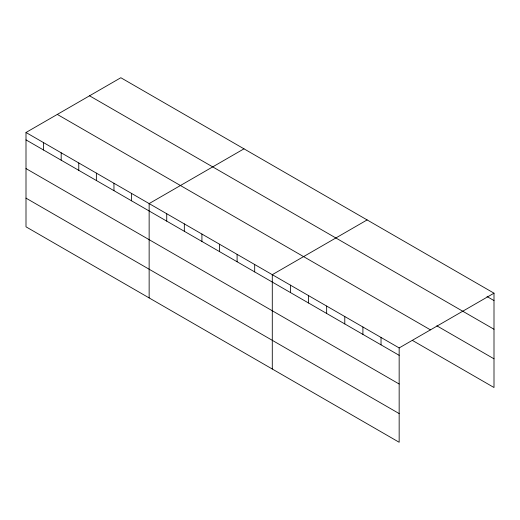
<?xml version="1.0" encoding="UTF-8"?>
<svg xmlns="http://www.w3.org/2000/svg" width="520" height="520" viewBox="0 0 520 520"><rect width="100%" height="100%" fill="white"/><g stroke="black" fill="none" stroke-linecap="round" stroke-linejoin="round"><path stroke-width="0.78" d="M399.159 384.013L399.159 347.932L26 132.49L26 226.824L399.159 442.267L399.159 384.013L26 168.578M412.438 340.425L494 387.51L494 293.176L120.841 77.734L26 132.49M243.984 148.831L149.142 203.587L149.142 297.921M367.126 219.921L272.285 274.677L272.285 369.018M399.159 347.932L494 293.176M487.032 296.543L494 300.567M89.544 95.803L494 329.257M436.839 325.819L494 358.82M57.298 114.419L430.456 329.862M26 139.88L399.159 355.322M26 198.133L399.159 413.575M381.03 337.467L381.03 344.857M362.908 327.002L362.908 334.393M344.786 316.537L344.786 323.934M326.658 306.072L326.658 313.469M308.536 295.607L308.536 303.004M290.407 285.142L290.407 292.539M254.69 264.524L254.69 271.914M237.1 254.364L237.1 261.762M219.511 244.212L219.511 251.602M201.916 234.052L201.916 241.449M184.327 223.899L184.327 231.29M166.732 213.739L166.732 221.136M131.553 193.427L131.553 200.824M113.958 183.274L113.958 190.665M96.369 173.114L96.369 180.511M78.773 162.962L78.773 170.352M61.184 152.802L61.184 160.199M43.589 142.642L43.589 150.04"/></g></svg>
